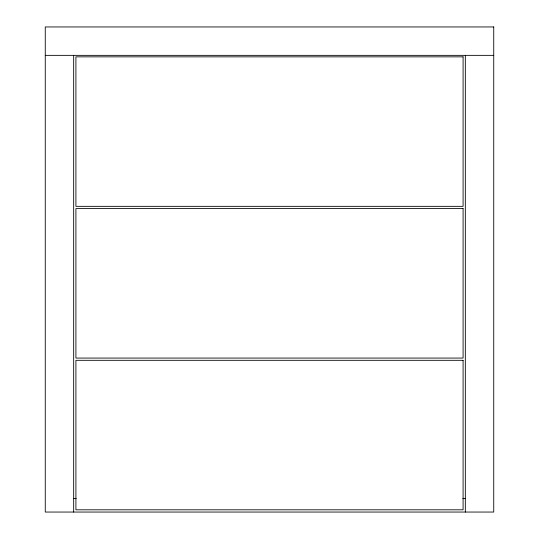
<?xml version="1.0" encoding="UTF-8"?>
<svg xmlns="http://www.w3.org/2000/svg" width="539" height="539" viewBox="0 0 539 539"><rect width="100%" height="100%" fill="white"/><g stroke="black" fill="none" stroke-linecap="round" stroke-linejoin="round"><path stroke-width="0.81" d="M45.263 55.355L493.737 55.355M73.668 498.595L76.188 498.595M462.812 498.595L465.332 498.595M465.332 55.355L465.332 512.05M73.668 55.355L73.668 512.05M493.737 26.95L45.263 26.95L45.263 512.05L493.737 512.05L493.737 26.95M463.089 56.851L75.911 56.851L75.911 206.343L463.089 206.343L463.089 56.851M463.089 208.58L75.911 208.58L75.911 358.071L463.089 358.071L463.089 208.58M463.089 360.315L75.911 360.315L75.911 509.806L463.089 509.806L463.089 360.315"/></g></svg>
